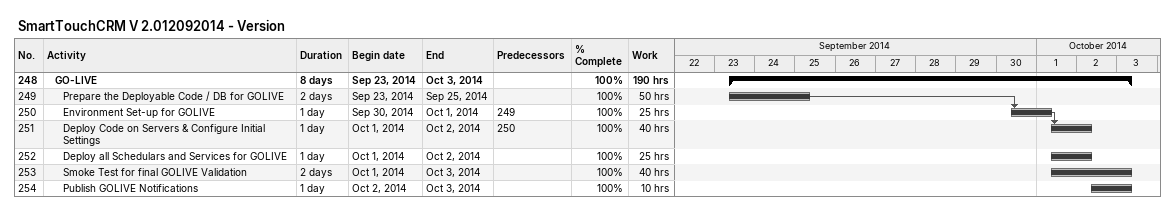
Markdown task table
SmartTouchCRM V 2.012092014 - Version

| ID | Level | Task | Duration | Start | Finish | Predecessors | % complete | Work (h) |
|---|---|---|---|---|---|---|---|---|
| 248 | 2 | **GO-LIVE** | 8d | 2014-09-23 | 2014-10-03 |  | 100 | 190 |
| 249 | 3 | Prepare the Deployable Code / DB for GOLIVE | 2d | 2014-09-23 | 2014-09-25 |  | 100 | 50 |
| 250 | 3 | Environment Set-up for GOLIVE | 1d | 2014-09-30 | 2014-10-01 | 249 | 100 | 25 |
| 251 | 3 | Deploy Code on Servers & Configure Initial Settings | 1d | 2014-10-01 | 2014-10-02 | 250 | 100 | 40 |
| 252 | 3 | Deploy all Schedulars and Services for GOLIVE | 1d | 2014-10-01 | 2014-10-02 |  | 100 | 25 |
| 253 | 3 | Smoke Test for final GOLIVE Validation | 2d | 2014-10-01 | 2014-10-03 |  | 100 | 40 |
| 254 | 3 | Publish GOLIVE Notifications | 1d | 2014-10-02 | 2014-10-03 |  | 100 | 10 |
